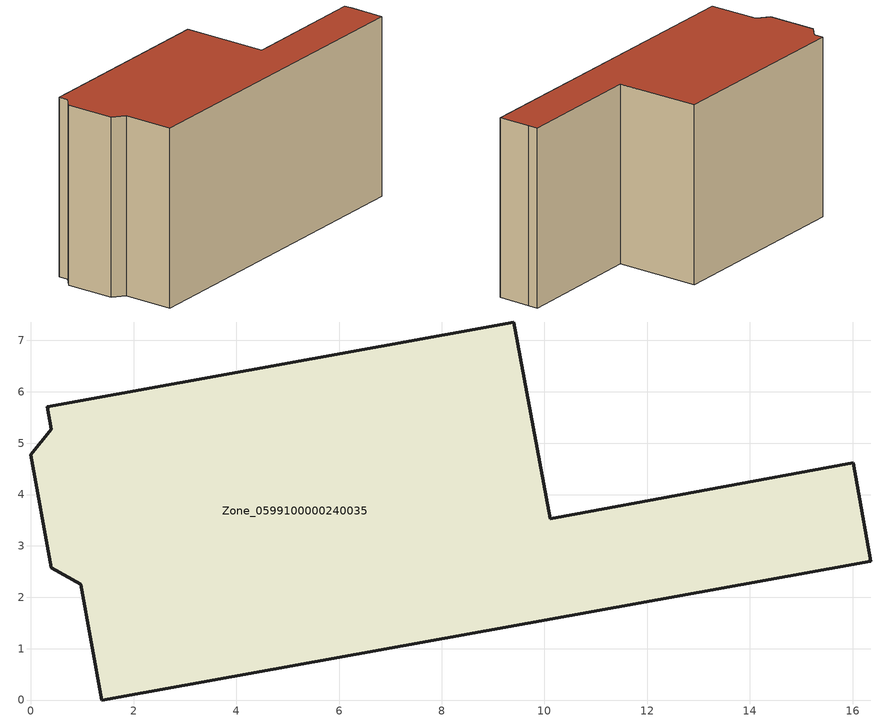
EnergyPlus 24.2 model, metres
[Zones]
Zone_0599100000240035
 floor ground (C_G): 1.38,0 0.97,2.25 0.4,2.58 0,4.78 0.4,5.27 0.32,5.71 9.4,7.36 10.11,3.53 16.01,4.62 16.09,4.18 16.35,2.7 z0
 wall outside (C_F): 0.4,5.27 0,4.78 0.4,2.58 0.97,2.25 1.38,0 16.35,2.7 16.09,4.18 16.01,4.62 10.11,3.53 9.4,7.36 0.32,5.71 0.4,5.27 z0:8.29
 roof outside (C_R): 16.35,2.7 16.09,4.18 16.01,4.62 10.11,3.53 9.4,7.36 0.32,5.71 0.4,5.27 0,4.78 0.4,2.58 0.97,2.25 1.38,0 z8.29
[BUILDING]
Pand.0599100000240035: North Axis=0; Terrain=City; Loads Convergence Tolerance Value=0.04; Temperature Convergence Tolerance Value=0.4; Solar Distribution=FullExterior; Maximum Number of Warmup Days=25; Minimum Number of Warmup Days=1
[Site:Location]
Rotterdam.The.Hague.AP_ZH_NLD Design_Conditions: Latitude=51.96; Longitude=4.45; Time Zone=1; Elevation=-4.5
[SITE:GROUNDTEMPERATURE:BUILDINGSURFACE]
18, 18, 18, 18, 18, 18, 18, 18, 18, 18, 18, 18
[MATERIAL] Thermal Absorptance=0.9; Solar Absorptance=0.7; Visible Absorptance=0.7
Name | Roughness | Thickness | Conductivity | Density | Specific Heat
G.TI.1946 | MediumSmooth | 0.15 | 1 | 540 | 1210
F.TI.1946 | Rough | 0.3 | 0.857143 | 1920 | 840
R.TI.1946 | MediumRough | 0.2 | 0.1 | 1500 | 1000
[CONSTRUCTION]
C_G: G.TI.1946
C_F: F.TI.1946
C_R: R.TI.1946
[ZONE]
Zone_0599100000240035: Type=1; Multiplier=1; Ceiling Height=Autocalculate; Volume=Autocalculate; Floor Area=autocalculate; Part of Total Floor Area=Yes
[ZONEINFILTRATION:DESIGNFLOWRATE]
Infil_Zone_0599100000240035: Zone or ZoneList or Space or SpaceList=Zone_0599100000240035; Schedule=AlwaysOn; Design Flow Rate Calculation Method=Flow/Area; Flow Rate per Floor Area=0.003; Constant Term Coefficient=1; Temperature Term Coefficient=0; Velocity Term Coefficient=0; Velocity Squared Term Coefficient=0
[HVACTEMPLATE:ZONE:IDEALLOADSAIRSYSTEM]
Zone_0599100000240035: Maximum Heating Supply Air Temperature=50; Minimum Cooling Supply Air Temperature=13; Maximum Heating Supply Air Humidity Ratio=0.0156; Minimum Cooling Supply Air Humidity Ratio=0.0077; Heating Limit=NoLimit; Cooling Limit=NoLimit; Dehumidification Control Type=ConstantSensibleHeatRatio; Cooling Sensible Heat Ratio=0.7; Dehumidification Setpoint=60; Humidification Control Type=None; Humidification Setpoint=30; Outdoor Air Method=None; Outdoor Air Flow Rate per Person=0.00944; Outdoor Air Flow Rate per Zone Floor Area=0; Outdoor Air Flow Rate per Zone=0; Demand Controlled Ventilation Type=None; Outdoor Air Economizer Type=NoEconomizer; Heat Recovery Type=None; Sensible Heat Recovery Effectiveness=0.7; Latent Heat Recovery Effectiveness=0.65
[ZONECONTROL:THERMOSTAT]
ThermostatControl_Zone_0599100000240035: Zone or ZoneList=Zone_0599100000240035; Control Type Schedule=DualSetpointControlType; Control 1=Thermostat_Zone_0599100000240035; Temperature Difference Between Cutout And Setpoint=0
[THERMOSTATSETPOINT:DUALSETPOINT]
Thermostat_Zone_0599100000240035: Heating Setpoint Temperature Schedule=HeatingSetpoint_Zone_0599100000240035; Cooling Setpoint Temperature Schedule=CoolingSetpoint_Zone_0599100000240035
[SCHEDULE:COMPACT]
HeatingSetpoint_Zone_0599100000240035: Through: 12/31, For: AllDays, Until: 24:00, 21
CoolingSetpoint_Zone_0599100000240035: Through: 12/31, For: AllDays, Until: 24:00, 24
DualSetpointControlType: Through: 12/31, For: AllDays, Until: 24:00, 4
AlwaysOn: Through: 12/31, For: AllDays, Until: 24:00, 1
